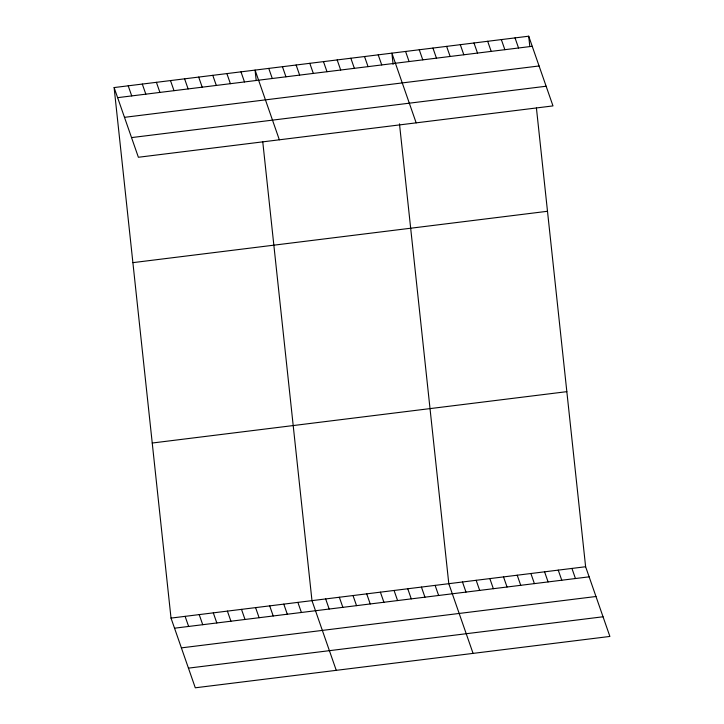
<?xml version="1.0" encoding="UTF-8"?>
<svg xmlns="http://www.w3.org/2000/svg" width="724" height="724" viewBox="0 0 724 724"><rect width="100%" height="100%" fill="white"/><g stroke="black" fill="none" stroke-linecap="round" stroke-linejoin="round"><path stroke-width="1.09" d="M114.111 87.559L528.71 36.2L552.982 105.903L138.384 157.262L114.111 87.559L171.018 618.097L195.29 687.8L609.889 636.441L585.616 566.738L536.421 108.03M117.632 97.659L532.231 46.3M124.474 117.333L539.081 65.965M131.533 137.596L546.14 86.237M132.89 262.64L547.489 211.281M152.239 443.025L566.838 391.657M171.018 618.097L585.616 566.738M174.529 628.197L589.137 576.838M181.38 647.871L595.979 596.504M188.439 668.134L603.038 616.776M515.026 37.892L518.547 47.992M501.352 39.594L504.863 49.694M487.668 41.286L491.189 51.386M473.985 42.978L477.505 53.078M460.301 44.671L463.822 54.78M446.618 46.372L450.138 56.472M432.943 48.065L436.454 58.164M419.259 49.757L422.78 59.857M405.576 51.458L409.096 61.558M571.933 568.431L575.453 578.539M416.164 122.854L391.892 53.151L393.096 64.373M558.249 570.132L561.77 580.232M378.209 54.843L381.729 64.943M544.575 571.824L548.086 581.924M364.534 56.535L368.045 66.635M530.891 573.517L534.403 583.616M350.85 58.237L354.362 68.337M517.207 575.209L520.728 585.318M337.167 59.929L340.687 70.029M503.524 576.91L507.044 587.01M323.483 61.621L327.004 71.721M489.84 578.603L493.361 588.702M309.8 63.314L313.32 73.423M476.166 580.295L479.677 590.395M296.125 65.015L299.636 75.115M462.482 581.996L465.994 592.096M282.441 66.708L285.953 76.807M473.071 653.392L448.799 583.689L399.476 123.849M268.758 68.4L272.278 78.5M435.115 585.381L438.635 595.481M279.346 139.795L255.074 70.101L256.16 80.201M421.431 587.074L424.952 597.182M240.983 71.848L244.495 81.948M407.757 588.775L411.268 598.875M226.883 73.586L230.404 83.694M394.073 590.467L397.585 600.567M212.784 75.332L216.304 85.441M380.39 592.16L383.91 602.259M198.693 77.079L202.204 87.188M366.706 593.861L370.226 603.961M184.593 78.825L188.113 88.925M353.022 595.553L356.543 605.653M170.493 80.572L174.013 90.672M339.339 597.246L342.859 607.346M156.402 82.319L159.913 92.419M325.664 598.938L329.176 609.047M142.302 84.065L145.823 94.165M336.253 670.334L311.981 600.639L262.776 141.922M128.211 85.812L131.723 95.912M297.881 602.386L301.401 612.486M283.79 604.133L287.301 614.233M269.69 605.879L273.21 615.979M255.59 607.617L259.111 617.726M241.499 609.364L245.011 619.472M227.399 611.11L230.92 621.219M213.309 612.857L216.82 622.957M199.209 614.604L202.729 624.703M185.109 616.35L188.629 626.45M528.71 36.2L529.796 46.3"/></g></svg>
